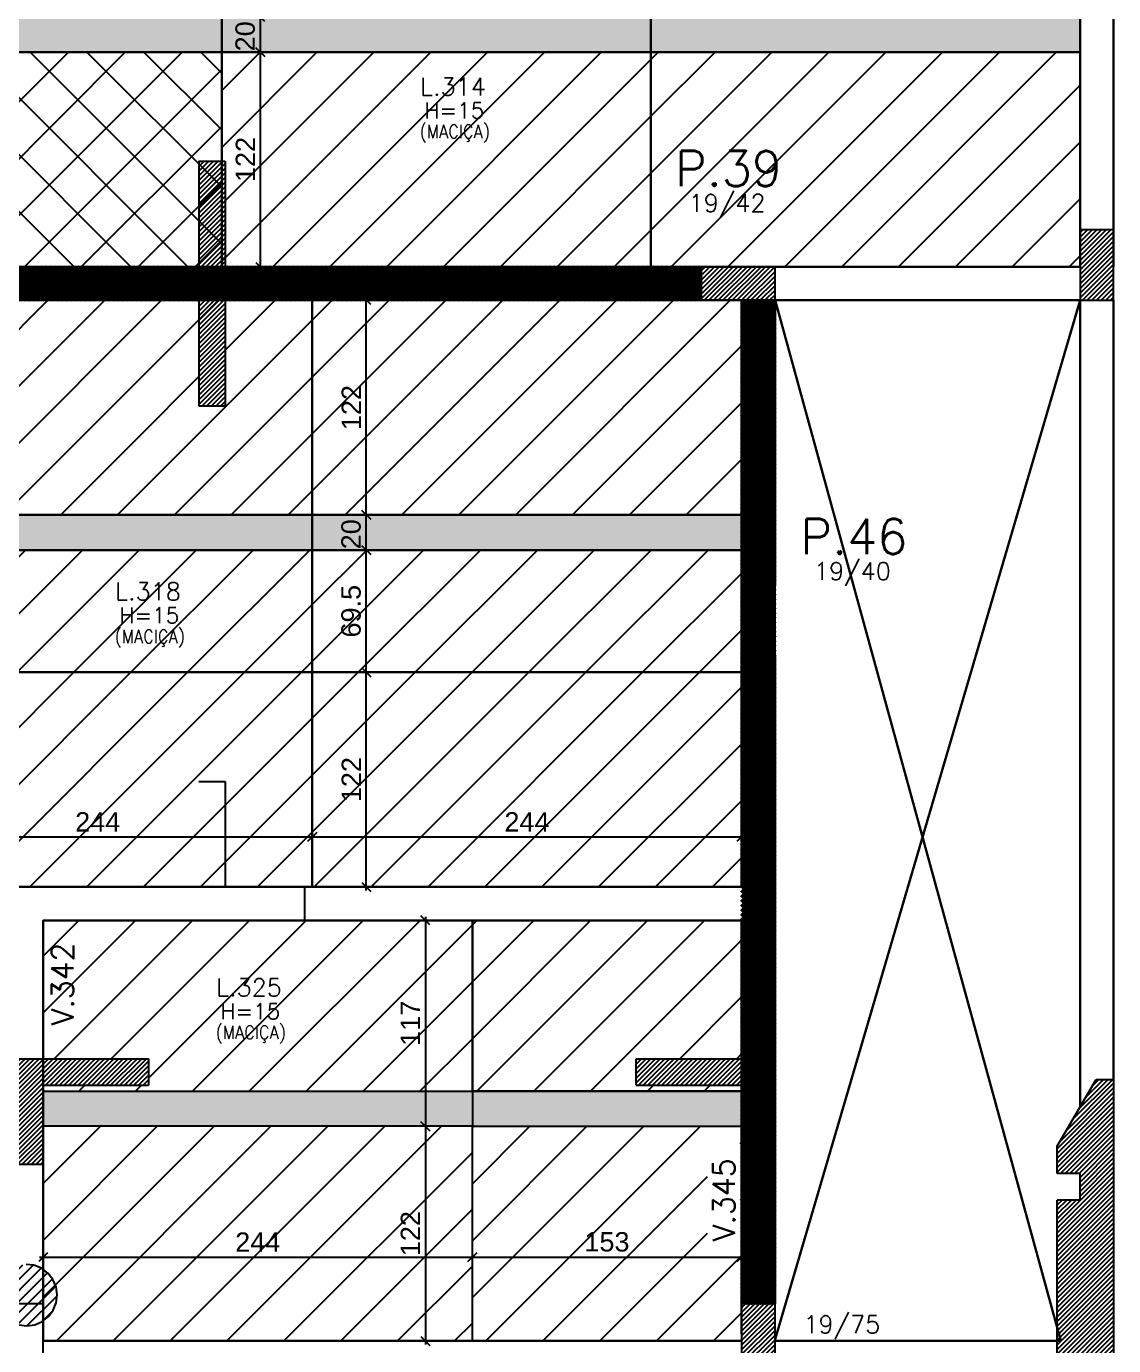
# Model space of a CAD drawing. Extents: x 534 to 8035, y 2354 to 7562.
# Drawn here: x 5111 to 5729, y 4529 to 5279 of the extents above; entities that cross this region are included whole.
import ezdxf

# ---------------------------------------------------------------- set-up
doc = ezdxf.new("R2010")
doc.units = 0
doc.layers.get('0').update_dxf_attribs({"color": 9, "linetype": 'CONTINUOUS'})
doc.layers.get('DEFPOINTS').update_dxf_attribs({"linetype": 'CONTINUOUS'})
for name, color, linetype in [('CORTE-FORMA', 1, 'CONTINUOUS'), ('COTA', 241, 'CONTINUOUS'), ('FO-HACHURA_PILAR-CONT', 252, 'CONTINUOUS'), ('FO-HACHURA_PILAR-MORRE', 252, 'CONTINUOUS'), ('FO-TEXTO-LAJES', 152, 'CONTINUOUS'), ('FO-TEXTO-VIGAS', 3, 'CONTINUOUS'), ('P-C', 1, 'CONTINUOUS'), ('P-M', 7, 'CONTINUOUS'), ('P-N', 5, 'CONTINUOUS'), ('Painéis', 200, 'CONTINUOUS'), ('PAREDE', 191, 'CONTINUOUS'), ('Reaproveitamento', 251, 'CONTINUOUS'), ('TIRAS REESCORAMENTO', 252, 'CONTINUOUS')]:
    doc.layers.add(name, color=color, linetype=linetype)
for name, color, linetype, lineweight in [('FO-Textos dos pilares', 3, 'CONTINUOUS', 20), ('FO-Vigas', 2, 'CONTINUOUS', 30), ('SEM LAJE', 8, 'CONTINUOUS', 30)]:
    doc.layers.add(name, color=color, linetype=linetype, lineweight=lineweight)
doc.styles.add('ARIAL', font='arial.ttf')
doc.styles.add('ROMANS', font='romans.shx')
doc.dimstyles.new('COTA LAJE', dxfattribs={"dimtxt": 11, "dimasz": 5, "dimexe": 2, "dimexo": 3, "dimgap": 3, "dimtad": 3, "dimdec": 1, "dimzin": 12, "dimdsep": 46, "dimtxsty": 'ARIAL', "dimblk": 'OBLIQUE', "dimcen": 10, "dimdle": 2, "dimclrd": 5, "dimclre": 5, "dimclrt": 2, "dimadec": 0, "dimazin": 3, "dimtfac": 1, "dimtdec": 1, "dimtmove": 0, "dimatfit": 3, "dimldrblk": 'OBLIQUE', "dimfxl": 1, "dimlwd": -1, "dimlwe": -1, "dimarcsym": 1})
pattern_1 = [(45, (-8897.1667, 12460.0115), (-1.32582521, 1.32582521), [])]
pattern_2 = [(45, (2298.967, -169.965), (-16.16446, 16.16446), [])]
pattern_3 = [(45, (370.066, 2e-12), (-16.16446, 16.16446), [])]

# ---------------------------------------------------------------- blocks, each defined once
blk = doc.blocks.new('_Oblique')
at = {"color": 0, "linetype": 'ByBlock', "lineweight": -2}
blk.add_line((-0.5, -0.5), (0.5, 0.5), dxfattribs=at)
blk = doc.blocks.new('*D217')
at = {"layer": 'COTA', "color": 5, "linetype": 'Continuous', "transparency": 16777216}
for p, q in [((5276.68, 4911.86), (5306.35, 4911.86)), ((5304.35, 4787.86), (5304.35, 4913.86)), ((5276.68, 4789.86), (5306.35, 4789.86))]:
    blk.add_line(p, q, dxfattribs=at)
at = {"layer": 'DEFPOINTS', "color": 0, "linetype": 'Continuous', "transparency": 16777216}
for p in [(5273.68, 4911.86), (5304.35, 4911.86), (5273.68, 4789.86)]:
    blk.add_point(p, dxfattribs=at)
at = {"layer": 'COTA', "color": 5, "linetype": 'Continuous', "transparency": 16777216, "xscale": 5, "yscale": 5, "zscale": 5}
for p, rotation in [((5304.35, 4911.86), 90), ((5304.35, 4789.86), 270)]:
    blk.add_blockref('_Oblique', p, dxfattribs=dict(at, rotation=rotation))
at = {"layer": 'COTA', "color": 2, "linetype": 'Continuous', "transparency": 16777216, "insert": (5295.83, 4850.86), "char_height": 11, "attachment_point": 5, "rotation": 90, "style": 'ARIAL'}
blk.add_mtext('122', dxfattribs=at)
blk = doc.blocks.new('*D218')
at = {"layer": 'COTA', "color": 5, "linetype": 'Continuous', "transparency": 16777216}
for p, q in [((5304.35, 4979.33), (5304.35, 5003.33)), ((5276.68, 5001.33), (5306.35, 5001.33)), ((5276.68, 4981.33), (5306.35, 4981.33))]:
    blk.add_line(p, q, dxfattribs=at)
at = {"layer": 'DEFPOINTS', "color": 0, "linetype": 'Continuous', "transparency": 16777216}
for p in [(5273.68, 5001.33), (5304.35, 5001.33), (5273.68, 4981.33)]:
    blk.add_point(p, dxfattribs=at)
at = {"layer": 'COTA', "color": 5, "linetype": 'Continuous', "transparency": 16777216, "xscale": 5, "yscale": 5, "zscale": 5}
for p, rotation in [((5304.35, 5001.33), 90), ((5304.35, 4981.33), 270)]:
    blk.add_blockref('_Oblique', p, dxfattribs=dict(at, rotation=rotation))
at = {"layer": 'COTA', "color": 2, "linetype": 'Continuous', "transparency": 16777216, "insert": (5295.74, 4990.33), "char_height": 11, "attachment_point": 5, "rotation": 90, "style": 'ARIAL'}
blk.add_mtext('20', dxfattribs=at)
blk = doc.blocks.new('*D219')
at = {"layer": 'COTA', "color": 5, "linetype": 'Continuous', "transparency": 16777216}
for p, q in [((5276.68, 4981.33), (5306.35, 4981.33)), ((5304.35, 4909.86), (5304.35, 4983.33)), ((5276.68, 4911.86), (5306.35, 4911.86))]:
    blk.add_line(p, q, dxfattribs=at)
at = {"layer": 'DEFPOINTS', "color": 0, "linetype": 'Continuous', "transparency": 16777216}
for p in [(5273.68, 4981.33), (5304.35, 4981.33), (5273.68, 4911.86)]:
    blk.add_point(p, dxfattribs=at)
at = {"layer": 'COTA', "color": 5, "linetype": 'Continuous', "transparency": 16777216, "xscale": 5, "yscale": 5, "zscale": 5}
for p, rotation in [((5304.35, 4981.33), 90), ((5304.35, 4911.86), 270)]:
    blk.add_blockref('_Oblique', p, dxfattribs=dict(at, rotation=rotation))
at = {"layer": 'COTA', "color": 2, "linetype": 'Continuous', "transparency": 16777216, "insert": (5295.74, 4946.59), "char_height": 11, "attachment_point": 5, "rotation": 90, "style": 'ARIAL'}
blk.add_mtext('69.5', dxfattribs=at)
blk = doc.blocks.new('*D220')
at = {"layer": 'COTA', "color": 5, "linetype": 'Continuous', "transparency": 16777216}
for p, q in [((5276.68, 5123.33), (5306.35, 5123.33)), ((5304.35, 4999.33), (5304.35, 5125.33)), ((5276.68, 5001.33), (5306.35, 5001.33))]:
    blk.add_line(p, q, dxfattribs=at)
at = {"layer": 'DEFPOINTS', "color": 0, "linetype": 'Continuous', "transparency": 16777216}
for p in [(5273.68, 5123.33), (5304.35, 5123.33), (5273.68, 5001.33)]:
    blk.add_point(p, dxfattribs=at)
at = {"layer": 'COTA', "color": 5, "linetype": 'Continuous', "transparency": 16777216, "xscale": 5, "yscale": 5, "zscale": 5}
for p, rotation in [((5304.35, 5123.33), 90), ((5304.35, 5001.33), 270)]:
    blk.add_blockref('_Oblique', p, dxfattribs=dict(at, rotation=rotation))
at = {"layer": 'COTA', "color": 2, "linetype": 'Continuous', "transparency": 16777216, "insert": (5295.83, 5062.33), "char_height": 11, "attachment_point": 5, "rotation": 90, "style": 'ARIAL'}
blk.add_mtext('122', dxfattribs=at)
blk = doc.blocks.new('*D520')
at = {"layer": 'DEFPOINTS', "color": 0, "linetype": 'Continuous', "transparency": 16777216}
for p in [(5222.15, 5264.36), (5244.16, 5264.36), (5222.15, 5142.36)]:
    blk.add_point(p, dxfattribs=at)
at = {"layer": 'Painéis', "color": 5, "linetype": 'Continuous', "transparency": 16777216}
for p, q in [((5225.15, 5264.36), (5246.16, 5264.36)), ((5244.16, 5140.36), (5244.16, 5266.36)), ((5225.15, 5142.36), (5246.16, 5142.36))]:
    blk.add_line(p, q, dxfattribs=at)
at = {"layer": 'Painéis', "color": 5, "linetype": 'Continuous', "transparency": 16777216, "xscale": 5, "yscale": 5, "zscale": 5}
for p, rotation in [((5244.16, 5264.36), 90), ((5244.16, 5142.36), 270)]:
    blk.add_blockref('_Oblique', p, dxfattribs=dict(at, rotation=rotation))
at = {"layer": 'Painéis', "color": 2, "linetype": 'Continuous', "transparency": 16777216, "insert": (5235.64, 5203.36), "char_height": 11, "attachment_point": 5, "rotation": 90, "style": 'ARIAL'}
blk.add_mtext('122', dxfattribs=at)
blk = doc.blocks.new('*D523')
at = {"layer": 'DEFPOINTS', "color": 0, "linetype": 'Continuous', "transparency": 16777216}
for p in [(5222.15, 5284.36), (5244.16, 5284.36), (5222.15, 5264.36)]:
    blk.add_point(p, dxfattribs=at)
at = {"layer": 'Painéis', "color": 5, "linetype": 'Continuous', "transparency": 16777216}
for p, q in [((5244.16, 5262.36), (5244.16, 5286.36)), ((5225.15, 5284.36), (5246.16, 5284.36)), ((5225.15, 5264.36), (5246.16, 5264.36))]:
    blk.add_line(p, q, dxfattribs=at)
at = {"layer": 'Painéis', "color": 5, "linetype": 'Continuous', "transparency": 16777216, "xscale": 5, "yscale": 5, "zscale": 5}
for p, rotation in [((5244.16, 5284.36), 90), ((5244.16, 5264.36), 270)]:
    blk.add_blockref('_Oblique', p, dxfattribs=dict(at, rotation=rotation))
at = {"layer": 'Painéis', "color": 2, "linetype": 'Continuous', "transparency": 16777216, "insert": (5235.54, 5273.36), "char_height": 11, "attachment_point": 5, "rotation": 90, "style": 'ARIAL'}
blk.add_mtext('20', dxfattribs=at)
blk = doc.blocks.new('*D541')
at = {"layer": 'DEFPOINTS', "color": 0, "linetype": 'Continuous', "transparency": 16777216}
for p in [(5273.68, 4818.35), (5029.68, 4789.86), (5273.68, 4789.86)]:
    blk.add_point(p, dxfattribs=at)
at = {"layer": 'Painéis', "color": 5, "linetype": 'Continuous', "transparency": 16777216}
for p, q in [((5027.68, 4818.35), (5275.68, 4818.35)), ((5029.68, 4792.86), (5029.68, 4820.35)), ((5273.68, 4792.86), (5273.68, 4820.35))]:
    blk.add_line(p, q, dxfattribs=at)
at = {"layer": 'Painéis', "color": 5, "linetype": 'Continuous', "transparency": 16777216, "xscale": 5, "yscale": 5, "zscale": 5, "rotation": 180}
blk.add_blockref('_Oblique', (5029.68, 4818.35), dxfattribs=at)
at = {"layer": 'Painéis', "color": 5, "linetype": 'Continuous', "transparency": 16777216, "xscale": 5, "yscale": 5, "zscale": 5}
blk.add_blockref('_Oblique', (5273.68, 4818.35), dxfattribs=at)
at = {"layer": 'Painéis', "color": 2, "linetype": 'Continuous', "transparency": 16777216, "insert": (5151.68, 4826.87), "char_height": 11, "attachment_point": 5, "style": 'ARIAL'}
blk.add_mtext('244', dxfattribs=at)
blk = doc.blocks.new('*D542')
at = {"layer": 'DEFPOINTS', "color": 0, "linetype": 'Continuous', "transparency": 16777216}
for p in [(5517.68, 4818.35), (5273.68, 4789.86), (5517.68, 4789.86)]:
    blk.add_point(p, dxfattribs=at)
at = {"layer": 'Painéis', "color": 5, "linetype": 'Continuous', "transparency": 16777216}
for p, q in [((5271.68, 4818.35), (5519.68, 4818.35)), ((5273.68, 4792.86), (5273.68, 4820.35)), ((5517.68, 4792.86), (5517.68, 4820.35))]:
    blk.add_line(p, q, dxfattribs=at)
at = {"layer": 'Painéis', "color": 5, "linetype": 'Continuous', "transparency": 16777216, "xscale": 5, "yscale": 5, "zscale": 5, "rotation": 180}
blk.add_blockref('_Oblique', (5273.68, 4818.35), dxfattribs=at)
at = {"layer": 'Painéis', "color": 5, "linetype": 'Continuous', "transparency": 16777216, "xscale": 5, "yscale": 5, "zscale": 5}
blk.add_blockref('_Oblique', (5517.68, 4818.35), dxfattribs=at)
at = {"layer": 'Painéis', "color": 2, "linetype": 'Continuous', "transparency": 16777216, "insert": (5395.68, 4826.87), "char_height": 11, "attachment_point": 5, "style": 'ARIAL'}
blk.add_mtext('244', dxfattribs=at)
blk = doc.blocks.new('*D632')
at = {"layer": 'DEFPOINTS', "color": 0, "linetype": 'Continuous', "transparency": 16777216}
for p in [(5364.65, 4770.86), (5337.95, 4653.82), (5364.65, 4653.82)]:
    blk.add_point(p, dxfattribs=at)
at = {"layer": 'Painéis', "color": 5, "linetype": 'Continuous', "transparency": 16777216}
for p, q in [((5361.65, 4770.86), (5335.95, 4770.86)), ((5337.95, 4772.86), (5337.95, 4651.82)), ((5361.65, 4653.82), (5335.95, 4653.82))]:
    blk.add_line(p, q, dxfattribs=at)
at = {"layer": 'Painéis', "color": 5, "linetype": 'Continuous', "transparency": 16777216, "xscale": 5, "yscale": 5, "zscale": 5}
for p, rotation in [((5337.95, 4770.86), 90), ((5337.95, 4653.82), 270)]:
    blk.add_blockref('_Oblique', p, dxfattribs=dict(at, rotation=rotation))
at = {"layer": 'Painéis', "color": 2, "linetype": 'Continuous', "transparency": 16777216, "insert": (5329.43, 4712.34), "char_height": 11, "attachment_point": 5, "rotation": 90, "style": 'ARIAL'}
blk.add_mtext('117', dxfattribs=at)
blk = doc.blocks.new('*D633')
at = {"layer": 'DEFPOINTS', "color": 0, "linetype": 'Continuous', "transparency": 16777216}
for p in [(5364.65, 4653.82), (5337.95, 4531.82), (5364.65, 4531.82)]:
    blk.add_point(p, dxfattribs=at)
at = {"layer": 'Painéis', "color": 5, "linetype": 'Continuous', "transparency": 16777216}
for p, q in [((5361.65, 4653.82), (5335.95, 4653.82)), ((5337.95, 4655.82), (5337.95, 4529.82)), ((5361.65, 4531.82), (5335.95, 4531.82))]:
    blk.add_line(p, q, dxfattribs=at)
at = {"layer": 'Painéis', "color": 5, "linetype": 'Continuous', "transparency": 16777216, "xscale": 5, "yscale": 5, "zscale": 5}
for p, rotation in [((5337.95, 4653.82), 90), ((5337.95, 4531.82), 270)]:
    blk.add_blockref('_Oblique', p, dxfattribs=dict(at, rotation=rotation))
at = {"layer": 'Painéis', "color": 2, "linetype": 'Continuous', "transparency": 16777216, "insert": (5329.43, 4592.82), "char_height": 11, "attachment_point": 5, "rotation": 90, "style": 'ARIAL'}
blk.add_mtext('122', dxfattribs=at)
blk = doc.blocks.new('*D637')
at = {"layer": 'DEFPOINTS', "color": 0, "linetype": 'Continuous', "transparency": 16777216}
for p in [(5364.65, 4579.47), (5120.65, 4531.82), (5364.65, 4531.82)]:
    blk.add_point(p, dxfattribs=at)
at = {"layer": 'Painéis', "color": 5, "linetype": 'Continuous', "transparency": 16777216}
for p, q in [((5118.65, 4579.47), (5366.65, 4579.47)), ((5120.65, 4534.82), (5120.65, 4581.47)), ((5364.65, 4534.82), (5364.65, 4581.47))]:
    blk.add_line(p, q, dxfattribs=at)
at = {"layer": 'Painéis', "color": 5, "linetype": 'Continuous', "transparency": 16777216, "xscale": 5, "yscale": 5, "zscale": 5, "rotation": 180}
blk.add_blockref('_Oblique', (5120.65, 4579.47), dxfattribs=at)
at = {"layer": 'Painéis', "color": 5, "linetype": 'Continuous', "transparency": 16777216, "xscale": 5, "yscale": 5, "zscale": 5}
blk.add_blockref('_Oblique', (5364.65, 4579.47), dxfattribs=at)
at = {"layer": 'Painéis', "color": 2, "linetype": 'Continuous', "transparency": 16777216, "insert": (5242.65, 4587.99), "char_height": 11, "attachment_point": 5, "style": 'ARIAL'}
blk.add_mtext('244', dxfattribs=at)
blk = doc.blocks.new('*D638')
at = {"layer": 'DEFPOINTS', "color": 0, "linetype": 'Continuous', "transparency": 16777216}
for p in [(5517.68, 4579.47), (5364.65, 4531.82), (5517.68, 4532.82)]:
    blk.add_point(p, dxfattribs=at)
at = {"layer": 'Painéis', "color": 5, "linetype": 'Continuous', "transparency": 16777216}
for p, q in [((5362.65, 4579.47), (5519.68, 4579.47)), ((5364.65, 4534.82), (5364.65, 4581.47)), ((5517.68, 4535.82), (5517.68, 4581.47))]:
    blk.add_line(p, q, dxfattribs=at)
at = {"layer": 'Painéis', "color": 5, "linetype": 'Continuous', "transparency": 16777216, "xscale": 5, "yscale": 5, "zscale": 5, "rotation": 180}
blk.add_blockref('_Oblique', (5364.65, 4579.47), dxfattribs=at)
at = {"layer": 'Painéis', "color": 5, "linetype": 'Continuous', "transparency": 16777216, "xscale": 5, "yscale": 5, "zscale": 5}
blk.add_blockref('_Oblique', (5517.68, 4579.47), dxfattribs=at)
at = {"layer": 'Painéis', "color": 2, "linetype": 'Continuous', "transparency": 16777216, "insert": (5441.16, 4588.09), "char_height": 11, "attachment_point": 5, "style": 'ARIAL'}
blk.add_mtext('153', dxfattribs=at)

msp = doc.modelspace()

# ---------------------------------------------------------------- hatches: boundary and pattern name
at = {"layer": 'CORTE-FORMA'}
h = msp.add_hatch(dxfattribs=at)
h.set_pattern_fill('ANSI31', color=70, scale=15)
h.set_pattern_definition(pattern_1)
h.paths.add_polyline_path([(5224.19, 5123.36), (5269.19, 5123.36), (5269.19, 5142.36), (5224.19, 5142.36), (5224.19, 5202.36), (5209.19, 5202.36), (5209.19, 5063.36), (5224.19, 5063.36)])
h = msp.add_hatch(dxfattribs=at)
h.set_pattern_fill('ANSI31', color=70, scale=15)
h.set_pattern_definition(pattern_1)
h.paths.add_polyline_path([(5101.65, 4632.24), (5120.65, 4632.24), (5120.65, 4677.24), (5180.65, 4677.24), (5180.65, 4692.24), (5041.65, 4692.24), (5041.65, 4677.24), (5101.65, 4677.24)])
h = msp.add_hatch(dxfattribs=at)
h.set_pattern_fill('ANSI31', color=70, scale=15)
h.set_pattern_definition([(45, (-2310.0819, 12460.0115), (-1.3258252, 1.3258252), [])])
h.paths.add_polyline_path([(5517.68, 4632.24), (5517.68, 4677.24), (5457.68, 4677.24), (5457.68, 4692.24), (5536.68, 4692.24), (5536.68, 4632.24)])
at = {"layer": 'FO-HACHURA_PILAR-CONT'}
h = msp.add_hatch(dxfattribs=at)
h.set_pattern_fill('ANSI31', color=256, scale=15)
h.set_pattern_definition([(45, (-8897.1667, 12481.0115), (-1.32582521, 1.32582521), [])])
h.paths.add_polyline_path([(5729.15, 5163.36), (5719.65, 5163.36), (5710.15, 5163.36), (5710.15, 5143.36), (5710.15, 5123.36), (5719.65, 5123.36), (5729.15, 5123.36), (5729.15, 5143.36)])
h = msp.add_hatch(dxfattribs=at)
h.set_pattern_fill('ANSI31', color=256, scale=15)
h.set_pattern_definition(pattern_1)
h.paths.add_polyline_path([(5494.68, 5142.36), (5494.68, 5132.86), (5494.68, 5123.36), (5515.68, 5123.36), (5536.68, 5123.36), (5536.68, 5132.86), (5536.68, 5142.36), (5515.68, 5142.36)])
h = msp.add_hatch(dxfattribs=at)
h.set_pattern_fill('ANSI31', color=256, scale=15)
h.set_pattern_definition([(45, (-2310.0819, 12460.0115), (-1.3258252, 1.3258252), [])])
h.paths.add_polyline_path([(5536.68, 4961.33), (5527.18, 4961.33), (5517.68, 4961.33), (5517.68, 4941.33), (5517.68, 4921.33), (5527.18, 4921.33), (5536.68, 4921.33), (5536.68, 4941.33)])
h = msp.add_hatch(dxfattribs=at)
h.set_pattern_fill('ANSI31', color=256, scale=15)
h.set_pattern_definition([(45, (1811.6567, 3338.154), (-1.3258252, 1.3258252), [])])
h.paths.add_polyline_path([(5697.15, 4466.55), (5697.15, 4611.92), (5710.15, 4611.92), (5710.15, 4626.92), (5697.15, 4626.92), (5697.15, 4642.47), (5719.15, 4680.36), (5729.15, 4680.36), (5729.15, 4390.36), (5719.15, 4390.36)])
h = msp.add_hatch(dxfattribs=at)
h.set_pattern_fill('ANSI31', color=256, scale=15)
h.set_pattern_definition(pattern_1)
h.paths.add_polyline_path([(5536.68, 4552.82), (5527.18, 4552.82), (5517.68, 4552.82), (5517.68, 4532.82), (5517.68, 4512.82), (5527.18, 4512.82), (5536.68, 4512.82), (5536.68, 4532.82)])
at = {"layer": 'FO-HACHURA_PILAR-MORRE'}
h = msp.add_hatch(dxfattribs=at)
h.set_pattern_fill('ANSI31', color=256, scale=35)
h.set_pattern_definition([(45, (-9116.387, 12475.0115), (-3.0935922, 3.0935922), [])])
h.paths.add_polyline_path([(5111.43, 4540.36), (5115.95, 4541.02), (5120.14, 4542.83), (5123.73, 4545.66), (5126.46, 4549.32), (5128.15, 4553.57), (5128.68, 4558.11), (5128.02, 4562.63), (5126.21, 4566.82), (5123.38, 4570.41), (5119.72, 4573.14), (5115.47, 4574.83), (5110.94, 4575.36), (5106.42, 4574.7), (5102.22, 4572.89), (5098.64, 4570.06), (5095.9, 4566.4), (5094.22, 4562.15), (5093.68, 4557.62), (5094.34, 4553.1), (5096.15, 4548.9), (5098.98, 4545.32), (5102.64, 4542.58), (5106.89, 4540.9)])
at = {"layer": 'PAREDE', "linetype": 'Continuous', "lineweight": 50}
h = msp.add_hatch(dxfattribs=at)
h.set_pattern_fill('ANSI31', color=256, scale=15)
h.set_pattern_definition(pattern_1)
h.paths.add_polyline_path([(5025.18, 5142.36), (5025.18, 5123.36), (5494.68, 5123.36), (5494.68, 5142.36)])
h = msp.add_hatch(dxfattribs=at)
h.set_pattern_fill('ANSI31', color=256, scale=15)
h.set_pattern_definition(pattern_1)
h.paths.add_polyline_path([(5517.68, 4552.82), (5536.68, 4552.82), (5536.68, 5123.36), (5517.68, 5123.36)])
at = {"layer": 'Reaproveitamento', "linetype": 'ByBlock'}
h = msp.add_hatch(dxfattribs=at)
h.set_pattern_fill('ANSI37', color=256, scale=7.2)
h.paths.add_polyline_path([(5222.15, 5264.36), (5004.18, 5264.36), (5004.18, 5142.36), (5222.15, 5142.36)])
at = {"layer": 'Reaproveitamento', "linetype": 'Continuous'}
h = msp.add_hatch(dxfattribs=at)
h.set_pattern_fill('ANSI31', color=256, scale=7.2)
h.set_pattern_definition(pattern_2)
h.paths.add_polyline_path([(5222.15, 5142.36), (5466.15, 5142.36), (5466.15, 5264.36), (5222.15, 5264.36)])
h = msp.add_hatch(dxfattribs=at)
h.set_pattern_fill('ANSI31', color=256, scale=7.2)
h.set_pattern_definition(pattern_2)
h.paths.add_polyline_path([(5466.15, 5142.36), (5710.15, 5142.36), (5710.15, 5264.36), (5466.15, 5264.36)])
h = msp.add_hatch(dxfattribs=at)
h.set_pattern_fill('ANSI31', color=256, scale=7.2)
h.paths.add_polyline_path([(5029.68, 5001.33), (5273.68, 5001.33), (5273.68, 5123.33), (5029.68, 5123.33)])
h = msp.add_hatch(dxfattribs=at)
h.set_pattern_fill('ANSI31', color=256, scale=7.2)
h.paths.add_polyline_path([(5273.68, 5001.33), (5517.68, 5001.33), (5517.68, 5123.33), (5273.68, 5123.33)])
h = msp.add_hatch(dxfattribs=at)
h.set_pattern_fill('ANSI31', color=256, scale=7.2)
h.paths.add_polyline_path([(5273.68, 4981.33), (5029.68, 4981.33), (5029.68, 4911.86), (5273.68, 4911.86)])
h = msp.add_hatch(dxfattribs=at)
h.set_pattern_fill('ANSI31', color=256, scale=7.2)
h.paths.add_polyline_path([(5517.68, 4981.33), (5273.68, 4981.33), (5273.68, 4911.86), (5517.68, 4911.86)])
h = msp.add_hatch(dxfattribs=at)
h.set_pattern_fill('ANSI31', color=256, scale=7.2)
h.paths.add_polyline_path([(5029.68, 4789.86), (5273.68, 4789.86), (5273.68, 4911.86), (5029.68, 4911.86)])
h = msp.add_hatch(dxfattribs=at)
h.set_pattern_fill('ANSI31', color=256, scale=7.2)
h.paths.add_polyline_path([(5273.68, 4789.86), (5517.68, 4789.86), (5517.68, 4911.86), (5273.68, 4911.86)])
h = msp.add_hatch(dxfattribs=at)
h.set_pattern_fill('ANSI31', color=256, scale=7.2)
h.set_pattern_definition(pattern_3)
h.paths.add_polyline_path([(5364.65, 4770.86), (5120.65, 4770.86), (5120.65, 4692.24), (5180.65, 4692.24), (5180.65, 4677.24), (5120.65, 4677.24), (5120.65, 4673.82), (5364.65, 4673.82)])
h.paths.add_polyline_path([(5340.96, 4696.29), (5340.96, 4727.42), (5318.29, 4727.42), (5318.29, 4696.29)], flags=24)
h.paths.add_polyline_path([(5213.44, 4697.17), (5260.94, 4697.17), (5260.94, 4714.31), (5213.44, 4714.31)], flags=24)
h.paths.add_polyline_path([(5217.23, 4711.49), (5256.44, 4711.49), (5256.44, 4724.99), (5217.23, 4724.99)], flags=24)
h.paths.add_polyline_path([(5214.74, 4724.33), (5258.31, 4724.33), (5258.31, 4739.33), (5214.74, 4739.33)], flags=24)
h = msp.add_hatch(dxfattribs=at)
h.set_pattern_fill('ANSI31', color=256, scale=7.2)
h.set_pattern_definition(pattern_3)
h.paths.add_polyline_path([(5517.68, 4770.86), (5364.65, 4770.86), (5364.65, 4673.82), (5517.68, 4673.82), (5517.68, 4677.24), (5458.88, 4677.24), (5458.88, 4692.24), (5517.68, 4692.24)])
h = msp.add_hatch(dxfattribs=at)
h.set_pattern_fill('ANSI31', color=256, scale=7.2)
h.set_pattern_definition(pattern_3)
h.paths.add_polyline_path([(5364.65, 4653.82), (5120.65, 4653.82), (5120.65, 4531.82), (5364.65, 4531.82)])
h.paths.add_polyline_path([(5340.96, 4576.82), (5340.96, 4607.96), (5318.29, 4607.96), (5318.29, 4576.82)], flags=24)
h = msp.add_hatch(dxfattribs=at)
h.set_pattern_fill('ANSI31', color=256, scale=7.2)
h.paths.add_polyline_path([(5517.68, 4653.82), (5364.65, 4653.82), (5364.65, 4531.82), (5517.68, 4531.82)])
h.paths.add_polyline_path([(5516.97, 4585.37), (5516.97, 4644.05), (5498.22, 4644.05), (5498.22, 4585.37)], flags=16)
at = {"layer": 'TIRAS REESCORAMENTO', "linetype": 'Continuous'}
for points in [[(5222.15, 5284.36), (5004.55, 5284.36), (5004.55, 5264.36), (5222.15, 5264.36)], [(5222.15, 5264.36), (5466.15, 5264.36), (5466.15, 5284.36), (5222.15, 5284.36)], [(5466.15, 5264.36), (5710.15, 5264.36), (5710.15, 5284.36), (5466.15, 5284.36)]]:
    msp.add_hatch(color=256, dxfattribs=at).paths.add_polyline_path(points)
at = {"layer": 'TIRAS REESCORAMENTO'}
for points in [[(5029.68, 4981.33), (5273.68, 4981.33), (5273.68, 5001.33), (5029.68, 5001.33)], [(5273.68, 4981.33), (5517.68, 4981.33), (5517.68, 5001.33), (5273.68, 5001.33)], [(5364.65, 4673.82), (5120.65, 4673.82), (5120.65, 4653.82), (5364.65, 4653.82)], [(5517.68, 4673.82), (5364.65, 4673.82), (5364.65, 4653.82), (5517.68, 4653.82)]]:
    msp.add_hatch(color=256, dxfattribs=at).paths.add_polyline_path(points)

# ---------------------------------------------------------------- linework, layer by layer
at = {"layer": 'CORTE-FORMA', "color": 70}
for p, q in [((5209.19, 5202.36), (5224.19, 5202.36)), ((5209.19, 5063.36), (5224.19, 5063.36)), ((5209.19, 4849.86), (5224.19, 4849.86)), ((5180.65, 4692.24), (5180.65, 4677.24)), ((5457.68, 4677.24), (5457.68, 4692.24))]:
    msp.add_line(p, q, dxfattribs=at)
at = {"layer": 'CORTE-FORMA'}
for p, q in [((5209.19, 5202.36), (5209.19, 5063.36)), ((5224.19, 5202.36), (5224.19, 5142.36)), ((5224.19, 5142.36), (5269.19, 5142.36)), ((5269.19, 5142.36), (5269.19, 5123.36)), ((5224.19, 5123.36), (5224.19, 5063.36)), ((5224.19, 5123.36), (5269.19, 5123.36)), ((5224.19, 4849.86), (5224.19, 4789.86)), ((5224.19, 4789.86), (5269.19, 4789.86)), ((5269.19, 4789.86), (5269.19, 4770.86)), ((5224.19, 4770.86), (5269.19, 4770.86)), ((5041.65, 4692.24), (5180.65, 4692.24)), ((5457.68, 4692.24), (5536.68, 4692.24)), ((5536.68, 4632.24), (5536.68, 4692.24)), ((5120.65, 4677.24), (5180.65, 4677.24)), ((5120.65, 4632.24), (5120.65, 4677.24)), ((5457.68, 4677.24), (5517.68, 4677.24)), ((5517.68, 4632.24), (5517.68, 4677.24)), ((5101.65, 4632.24), (5120.65, 4632.24)), ((5517.68, 4632.24), (5536.68, 4632.24))]:
    msp.add_line(p, q, dxfattribs=at)
at = {"layer": 'FO-Vigas'}
for p, q in [((5710.15, 5387.36), (5710.15, 5142.36)), ((5729.15, 5387.36), (5729.15, 5142.36)), ((5025.18, 5142.36), (5494.68, 5142.36)), ((5536.68, 5142.36), (5710.15, 5142.36)), ((5025.18, 5123.36), (5494.68, 5123.36)), ((5517.68, 4961.33), (5517.68, 5123.36)), ((5536.68, 5123.36), (5710.15, 5123.36)), ((5536.68, 4961.33), (5536.68, 5123.36)), ((5710.15, 5123.36), (5710.15, 4664.86)), ((5729.15, 5123.36), (5729.15, 4680.36)), ((5517.68, 4789.86), (5517.68, 4921.33)), ((5536.68, 4552.82), (5536.68, 4921.33)), ((4750.58, 4789.86), (5517.68, 4789.86)), ((5120.65, 4770.86), (5517.68, 4770.86)), ((5120.65, 4770.86), (5120.65, 4572.45)), ((5517.68, 4552.82), (5517.68, 4770.86)), ((5517.68, 4531.82), (5120.65, 4531.82)), ((5699.15, 4531.82), (5536.68, 4531.82))]:
    msp.add_line(p, q, dxfattribs=at)
at = {"layer": 'P-C'}
for p, q in [((5697.15, 4642.47), (5719.15, 4680.36)), ((5719.15, 4680.36), (5729.15, 4680.36)), ((5729.15, 4680.36), (5729.15, 4390.36)), ((5697.15, 4626.92), (5697.15, 4642.47)), ((5710.15, 4626.92), (5697.15, 4626.92)), ((5710.15, 4611.92), (5710.15, 4626.92)), ((5697.15, 4466.55), (5697.15, 4611.92)), ((5710.15, 4611.92), (5697.15, 4611.92))]:
    msp.add_line(p, q, dxfattribs=at)
for points in [[(5729.15, 5163.36), (5719.65, 5163.36), (5710.15, 5163.36), (5710.15, 5143.36), (5710.15, 5123.36), (5719.65, 5123.36), (5729.15, 5123.36), (5729.15, 5143.36), (5729.15, 5163.36)], [(5494.68, 5142.36), (5494.68, 5132.86), (5494.68, 5123.36), (5515.68, 5123.36), (5536.68, 5123.36), (5536.68, 5132.86), (5536.68, 5142.36), (5515.68, 5142.36), (5494.68, 5142.36)], [(5536.68, 4961.33), (5527.18, 4961.33), (5517.68, 4961.33), (5517.68, 4941.33), (5517.68, 4921.33), (5527.18, 4921.33), (5536.68, 4921.33), (5536.68, 4941.33), (5536.68, 4961.33)], [(5536.68, 4552.82), (5527.18, 4552.82), (5517.68, 4552.82), (5517.68, 4532.82), (5517.68, 4512.82), (5527.18, 4512.82), (5536.68, 4512.82), (5536.68, 4532.82), (5536.68, 4552.82)]]:
    msp.add_lwpolyline(points, close=True, dxfattribs=at)
at = {"layer": 'P-M'}
msp.add_lwpolyline([(5106.89, 4540.9), (5111.43, 4540.36), (5111.43, 4540.36), (5115.95, 4541.02), (5120.14, 4542.83), (5123.73, 4545.66), (5126.46, 4549.32), (5128.15, 4553.57), (5128.68, 4558.11), (5128.02, 4562.63), (5126.21, 4566.82), (5123.38, 4570.41), (5119.72, 4573.14), (5115.47, 4574.83), (5110.94, 4575.36)], dxfattribs=at)
at = {"layer": 'P-N'}
msp.add_lwpolyline([(5120.65, 4552.82), (5111.15, 4552.82), (5101.65, 4552.82), (5101.65, 4532.82), (5101.65, 4512.82), (5111.15, 4512.82), (5120.65, 4512.82), (5120.65, 4532.82), (5120.65, 4552.82)], close=True, dxfattribs=at)
at = {"layer": 'Painéis', "linetype": 'Continuous'}
for points in [[(5222.15, 5284.36), (5004.55, 5284.36), (5004.55, 5264.36), (5222.15, 5264.36)], [(5222.15, 5264.36), (5466.15, 5264.36), (5466.15, 5284.36), (5222.15, 5284.36)], [(5466.15, 5264.36), (5710.15, 5264.36), (5710.15, 5284.36), (5466.15, 5284.36)], [(5222.15, 5264.36), (5004.18, 5264.36), (5004.18, 5142.36), (5222.15, 5142.36)], [(5222.15, 5142.36), (5466.15, 5142.36), (5466.15, 5264.36), (5222.15, 5264.36)], [(5466.15, 5142.36), (5710.15, 5142.36), (5710.15, 5264.36), (5466.15, 5264.36)], [(5029.68, 5001.33), (5273.68, 5001.33), (5273.68, 5123.33), (5029.68, 5123.33)], [(5273.68, 5001.33), (5517.68, 5001.33), (5517.68, 5123.33), (5273.68, 5123.33)], [(5029.68, 4981.33), (5273.68, 4981.33), (5273.68, 5001.33), (5029.68, 5001.33)], [(5273.68, 4981.33), (5517.68, 4981.33), (5517.68, 5001.33), (5273.68, 5001.33)], [(5273.68, 4981.33), (5029.68, 4981.33), (5029.68, 4911.86), (5273.68, 4911.86)], [(5517.68, 4981.33), (5273.68, 4981.33), (5273.68, 4911.86), (5517.68, 4911.86)], [(5029.68, 4789.86), (5273.68, 4789.86), (5273.68, 4911.86), (5029.68, 4911.86)], [(5273.68, 4789.86), (5517.68, 4789.86), (5517.68, 4911.86), (5273.68, 4911.86)], [(5120.65, 4673.82), (5364.65, 4673.82), (5364.65, 4770.86), (5120.65, 4770.86)], [(5364.65, 4673.82), (5517.68, 4673.82), (5517.68, 4770.86), (5364.65, 4770.86)], [(5120.65, 4673.82), (5364.65, 4673.82), (5364.65, 4653.82), (5120.65, 4653.82)], [(5364.65, 4653.82), (5517.68, 4653.82), (5517.68, 4673.82), (5364.65, 4673.82)], [(5120.65, 4531.82), (5364.65, 4531.82), (5364.65, 4653.82), (5120.65, 4653.82)], [(5364.65, 4653.82), (5517.68, 4653.82), (5517.68, 4531.82), (5364.65, 4531.82)]]:
    msp.add_lwpolyline(points, close=True, dxfattribs=at)
at = {"layer": 'PAREDE'}
for p, q in [((5710.15, 5163.36), (5710.15, 5144.36)), ((5025.18, 5142.36), (5494.68, 5142.36)), ((5494.68, 5142.36), (5494.68, 5123.36)), ((5536.68, 5123.36), (5536.68, 5142.36)), ((5494.68, 5123.36), (5025.18, 5123.36)), ((5536.68, 5123.36), (5517.68, 5123.36)), ((5517.68, 5123.36), (5517.68, 4961.33)), ((5536.68, 4961.33), (5536.68, 5123.36)), ((5517.68, 4921.33), (5517.68, 4800.36)), ((5517.68, 4552.82), (5517.68, 4760.36)), ((5536.68, 4760.36), (5536.68, 4552.82)), ((5536.68, 4552.82), (5517.68, 4552.82))]:
    msp.add_line(p, q, dxfattribs=at)
at = {"layer": 'SEM LAJE'}
for p, q in [((5536.68, 5123.36), (5699.15, 4531.82)), ((5710.15, 5123.36), (5536.68, 4532.82))]:
    msp.add_line(p, q, dxfattribs=at)

# ---------------------------------------------------------------- texts
at = {"layer": 'FO-TEXTO-LAJES', "style": 'ROMANS'}
for s, p in [('L.314', (5335.03, 5239.8)), ('L.318', (5161.65, 4952.82)), ('L.325', (5219.07, 4727.75))]:
    msp.add_text(s, height=10, dxfattribs=at).set_placement(p)
at = {"layer": 'FO-TEXTO-LAJES', "color": 3, "style": 'ROMANS'}
for p in [(5337.46, 5226.72), (5164.07, 4939.74), (5221.5, 4714.67)]:
    msp.add_text('H=15', height=9, dxfattribs=at).set_placement(p)
at = {"layer": 'FO-TEXTO-LAJES', "color": 4, "style": 'ROMANS', "width": 0.9}
for p in [(5334.71, 5215.5), (5161.33, 4928.52), (5218.75, 4703.46)]:
    msp.add_text('(MACIÇA)', height=7.5, dxfattribs=at).set_placement(p)
at = {"layer": 'FO-TEXTO-VIGAS', "color": 1, "style": 'ROMANS'}
for s, p in [('V.342', (5138.01, 4711.08)), ('V.345', (5513.85, 4588.39))]:
    msp.add_text(s, height=12.5, rotation=90, dxfattribs=at).set_placement(p)
at = {"layer": 'FO-TEXTO-VIGAS', "style": 'ROMANS'}
msp.add_text('19/75', height=10, dxfattribs=at).set_placement((5552.82, 4536.21))
at = {"layer": 'FO-Textos dos pilares', "color": 1, "style": 'ROMANS'}
for s, p in [('P.39', (5479.83, 5188.25)), ('P.46', (5551.07, 4979.07))]:
    msp.add_text(s, height=20, dxfattribs=at).set_placement(p)
at = {"layer": 'FO-Textos dos pilares', "color": 3, "style": 'ROMANS'}
for s, p in [('19/42', (5487.57, 5173.56)), ('19/40', (5558.81, 4964.37))]:
    msp.add_text(s, height=10, dxfattribs=at).set_placement(p)

# ---------------------------------------------------------------- dimensions: what is measured, and where the dimension line sits
at = {"layer": 'COTA', "linetype": 'Continuous'}
for base, p1, p2, picture, middle in [((5304.35, 5123.33), (5273.68, 5001.33), (5273.68, 5123.33), '*D220', (5295.83, 5062.33)), ((5304.35, 4981.33), (5273.68, 4911.86), (5273.68, 4981.33), '*D219', (5295.74, 4946.59)), ((5304.35, 4911.86), (5273.68, 4789.86), (5273.68, 4911.86), '*D217', (5295.83, 4850.86))]:
    dim = msp.add_linear_dim(base=base, p1=p1, p2=p2, angle=90, dimstyle='COTA LAJE', dxfattribs=at)
    dim.commit()
    dim.dimension.update_dxf_attribs({"geometry": picture, "text_midpoint": middle})
dim = msp.add_linear_dim(base=(5304.35, 5001.33), p1=(5273.68, 4981.33), p2=(5273.68, 5001.33), angle=90, dimstyle='COTA LAJE', dxfattribs=at)
dim.commit()
dim.dimension.update_dxf_attribs({"geometry": '*D218', "text_midpoint": (5304.35, 4990.33), "dimtype": 160})
at = {"layer": 'Painéis', "linetype": 'Continuous'}
dim = msp.add_linear_dim(base=(5244.16, 5284.36), p1=(5222.15, 5264.36), p2=(5222.15, 5284.36), angle=90, dimstyle='COTA LAJE', dxfattribs=at)
dim.commit()
dim.dimension.update_dxf_attribs({"geometry": '*D523', "text_midpoint": (5244.16, 5273.36), "dimtype": 160})
for base, p1, p2, picture, middle in [((5244.16, 5264.36), (5222.15, 5142.36), (5222.15, 5264.36), '*D520', (5235.64, 5203.36)), ((5337.95, 4653.82), (5364.65, 4770.86), (5364.65, 4653.82), '*D632', (5329.43, 4712.34)), ((5337.95, 4531.82), (5364.65, 4653.82), (5364.65, 4531.82), '*D633', (5329.43, 4592.82))]:
    dim = msp.add_linear_dim(base=base, p1=p1, p2=p2, angle=90, dimstyle='COTA LAJE', dxfattribs=at)
    dim.commit()
    dim.dimension.update_dxf_attribs({"geometry": picture, "text_midpoint": middle})
for base, p1, p2, picture, middle in [((5273.68, 4818.35), (5029.68, 4789.86), (5273.68, 4789.86), '*D541', (5151.68, 4826.87)), ((5517.68, 4818.35), (5273.68, 4789.86), (5517.68, 4789.86), '*D542', (5395.68, 4826.87)), ((5364.65, 4579.47), (5120.65, 4531.82), (5364.65, 4531.82), '*D637', (5242.65, 4587.99)), ((5517.68, 4579.47), (5364.65, 4531.82), (5517.68, 4532.82), '*D638', (5441.16, 4588.09))]:
    dim = msp.add_linear_dim(base=base, p1=p1, p2=p2, dimstyle='COTA LAJE', dxfattribs=at)
    dim.commit()
    dim.dimension.update_dxf_attribs({"geometry": picture, "text_midpoint": middle})

doc.saveas('drawing.dxf')
